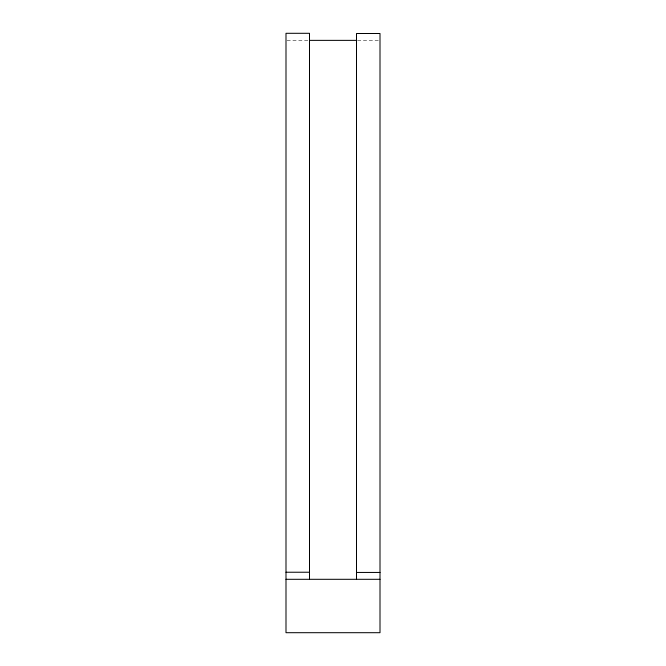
<?xml version="1.0" encoding="UTF-8"?>
<svg xmlns="http://www.w3.org/2000/svg" width="666" height="666" viewBox="0 0 666 666"><rect width="100%" height="100%" fill="white"/><g stroke="black" fill="none" stroke-linecap="round" stroke-linejoin="round"><path stroke-width="0.5" stroke-dasharray="3.33 2.5" d="M287.021 40.368L308.475 40.368M357.525 40.368L378.979 40.368"/><path stroke-width="1" d="M309.499 40.368L356.501 40.368M285.997 572.236L309.499 572.236M356.501 572.444L380.003 572.444M285.997 579.303L380.003 579.303M356.501 579.303L356.501 33.5L380.003 33.5L380.003 632.7L285.997 632.7L285.997 33.3L309.499 33.3L309.499 579.303"/></g></svg>
